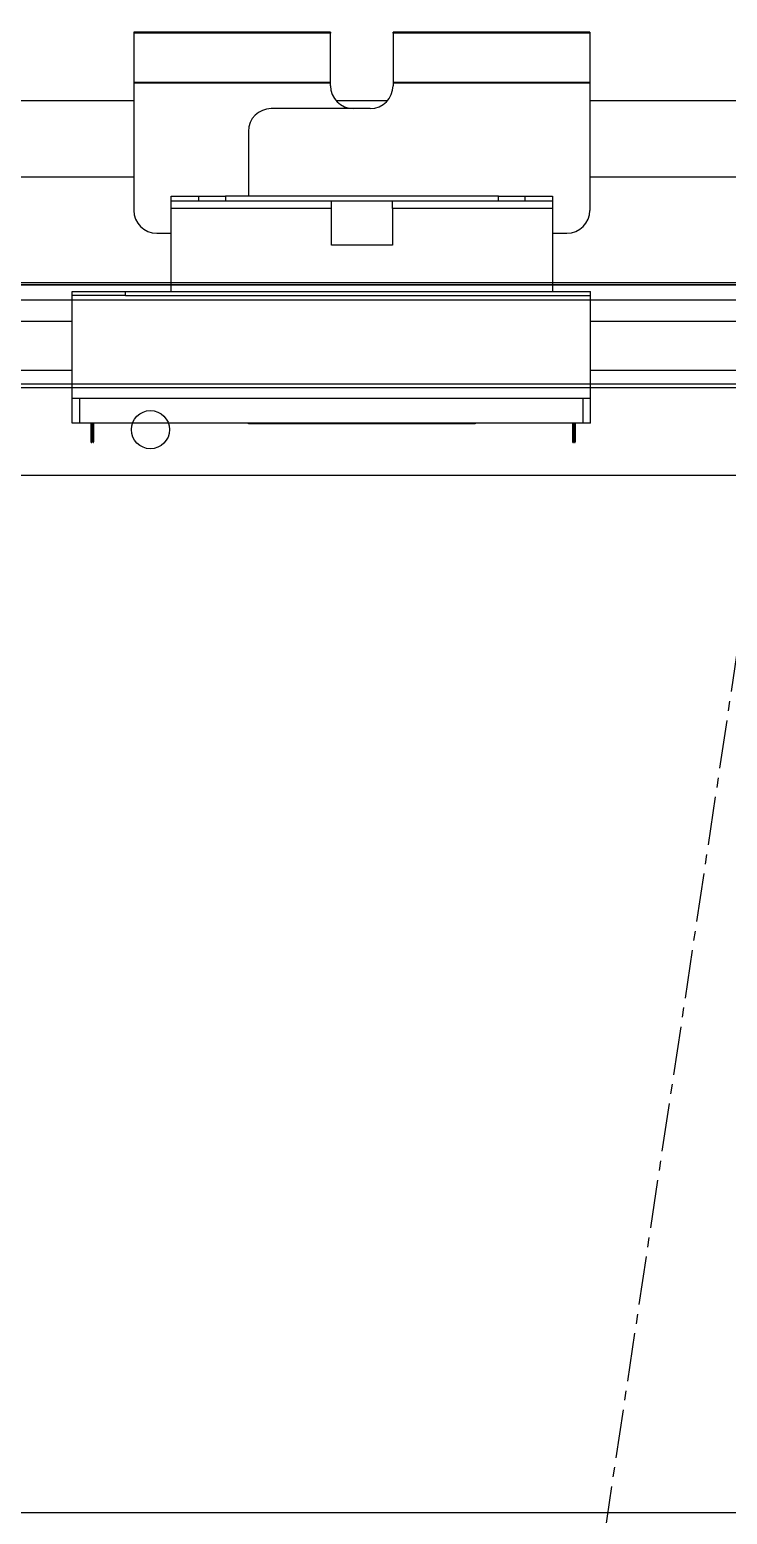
# Model space of a CAD drawing. Extents: x 500 to 100500, y -14500 to 21140.
# Drawn here: x 7980.7 to 8072.1, y -3194 to -2999.3 of the extents above; entities that cross this region are included whole.
import ezdxf

# ---------------------------------------------------------------- set-up
doc = ezdxf.new("R2010")
doc.units = 0
doc.linetypes.add('CENTER', pattern=[10.16, 6.35, -1.27, 1.27, -1.27])
doc.layers.get('0').update_dxf_attribs({"linetype": 'CONTINUOUS'})
doc.layers.add('Center', color=1, linetype='CENTER')

# ---------------------------------------------------------------- blocks, each defined once
blk = doc.blocks.new('LP R')
at = {"color": 2}
blk.add_line((16618.69, -93722.04), (16953.69, -93722.04), dxfattribs=at)
blk = doc.blocks.new('SP R')
at = {"color": 3}
for p, q in [((17121.34, -97458.31), (18255.34, -97458.31)), ((18255.34, -97460.31), (17121.34, -97460.31)), ((17121.34, -97471.31), (18255.34, -97471.31)), ((18255.34, -97471.81), (17121.34, -97471.81)), ((18255.34, -97483.31), (17121.34, -97483.31))]:
    blk.add_line(p, q, dxfattribs=at)
blk.add_circle((18098.34, -97477.31), 2.5, dxfattribs=at)
blk = doc.blocks.new('KJVision F 2')
at = {"color": 3}
blk.add_line((-5912.72, -78093.69, -96.77), (-5712.72, -76763.69, -96.77), dxfattribs=at)
blk = doc.blocks.new('KJprobe Card F')
at = {"color": 6}
for p, q in [((31661.52, -77435.19, 43.99), (31661.52, -77435.29, 43.99)), ((31687.31, -77435.19, 43.99), (31661.52, -77435.19, 43.99)), ((31687.31, -77435.29, 43.99), (31661.52, -77435.29, 43.99)), ((31661.52, -77435.29, 43.99), (31661.52, -77435.3, 43.99)), ((31687.31, -77435.3, 43.99), (31661.52, -77435.3, 43.99)), ((31661.52, -77435.3, 43.99), (31661.52, -77441.76, 43.99)), ((31687.31, -77435.19, 43.99), (31687.31, -77435.29, 43.99)), ((31687.31, -77435.3, 43.99), (31687.31, -77435.29, 43.99)), ((31687.31, -77441.76, 43.99), (31687.31, -77435.3, 43.99)), ((31695.52, -77435.29, 43.99), (31695.52, -77435.19, 43.99)), ((31721.32, -77435.19, 43.99), (31695.52, -77435.19, 43.99)), ((31721.32, -77435.29, 43.99), (31695.52, -77435.29, 43.99)), ((31695.52, -77435.29, 43.99), (31695.52, -77435.3, 43.99)), ((31721.32, -77435.3, 43.99), (31695.52, -77435.3, 43.99)), ((31695.52, -77435.3, 43.99), (31695.52, -77441.76, 43.99)), ((31721.32, -77435.19, 43.99), (31721.32, -77435.29, 43.99)), ((31721.32, -77435.29, 43.99), (31721.32, -77435.3, 43.99)), ((31721.32, -77435.3, 43.99), (31721.32, -77441.76, 43.99)), ((31687.31, -77441.76, 43.99), (31661.52, -77441.76, 43.99)), ((31661.52, -77441.76, 43.99), (31661.52, -77441.86, 43.99)), ((31687.31, -77441.86, 43.99), (31661.52, -77441.86, 43.99)), ((31661.52, -77441.86, 43.99), (31661.52, -77458.54, 43.99)), ((31687.31, -77441.86, 43.99), (31687.31, -77441.76, 43.99)), ((31687.31, -77442.19, 43.99), (31687.31, -77441.86, 43.99)), ((31721.32, -77441.76, 43.99), (31695.52, -77441.76, 43.99)), ((31695.52, -77441.76, 43.99), (31695.52, -77441.86, 43.99)), ((31721.32, -77441.86, 43.99), (31695.52, -77441.86, 43.99)), ((31695.52, -77441.86, 43.99), (31695.52, -77442.19, 43.99)), ((31721.32, -77441.76, 43.99), (31721.32, -77441.86, 43.99)), ((31721.32, -77441.86, 43.99), (31721.32, -77458.54, 43.99)), ((31661.52, -77444.19, 43.99), (31645.55, -77444.19, 43.99)), ((31694.76, -77444.19, 43.99), (31688.07, -77444.19, 43.99)), ((31751.27, -77444.19, 43.99), (31721.32, -77444.19, 43.99)), ((31692.52, -77445.19, 43.99), (31679.54, -77445.19, 43.99)), ((31676.54, -77448.19, 43.99), (31676.54, -77456.69, 43.99)), ((31661.52, -77454.19, 43.99), (31645.55, -77454.19, 43.99)), ((31751.27, -77454.19, 43.99), (31721.32, -77454.19, 43.99)), ((31666.42, -77457.29, 43.99), (31666.42, -77456.69, 43.99)), ((31666.42, -77456.69, 43.99), (31670.02, -77456.69, 43.99)), ((31666.42, -77458.29, 43.99), (31666.42, -77457.29, 43.99)), ((31666.42, -77457.29, 43.99), (31687.42, -77457.29, 43.99)), ((31687.42, -77458.29, 43.99), (31666.42, -77458.29, 43.99)), ((31666.42, -77469.19, 43.99), (31666.42, -77458.29, 43.99)), ((31670.02, -77456.69, 43.99), (31673.52, -77456.69, 43.99)), ((31670.02, -77456.69, 43.99), (31670.02, -77457.29, 43.99)), ((31709.32, -77456.69, 43.99), (31673.52, -77456.69, 43.99)), ((31673.52, -77456.69, 43.99), (31673.52, -77457.29, 43.99)), ((31687.42, -77458.29, 43.99), (31687.42, -77457.29, 43.99)), ((31687.42, -77457.29, 43.99), (31695.42, -77457.29, 43.99)), ((31687.42, -77463.09, 43.99), (31687.42, -77458.29, 43.99)), ((31695.42, -77457.29, 43.99), (31716.42, -77457.29, 43.99)), ((31695.42, -77458.29, 43.99), (31695.42, -77457.29, 43.99)), ((31716.42, -77458.29, 43.99), (31695.42, -77458.29, 43.99)), ((31695.42, -77458.29, 43.99), (31695.42, -77463.09, 43.99)), ((31709.32, -77457.29, 43.99), (31709.32, -77456.69, 43.99)), ((31709.32, -77456.69, 43.99), (31712.82, -77456.69, 43.99)), ((31712.82, -77456.69, 43.99), (31716.42, -77456.69, 43.99)), ((31712.82, -77457.29, 43.99), (31712.82, -77456.69, 43.99)), ((31716.42, -77456.69, 43.99), (31716.42, -77457.29, 43.99)), ((31716.42, -77457.29, 43.99), (31716.42, -77458.29, 43.99)), ((31716.42, -77458.29, 43.99), (31716.42, -77469.19, 43.99)), ((31664.52, -77461.54, 43.99), (31666.42, -77461.54, 43.99)), ((31716.42, -77461.54, 43.99), (31718.32, -77461.54, 43.99)), ((31695.42, -77463.09, 43.99), (31687.42, -77463.09, 43.99)), ((31653.42, -77469.19, 43.99), (31660.42, -77469.19, 43.99)), ((31653.42, -77469.69, 43.99), (31653.42, -77469.19, 43.99)), ((31653.42, -77483.23, 43.99), (31653.42, -77469.69, 43.99)), ((31660.42, -77469.69, 43.99), (31653.42, -77469.69, 43.99)), ((31660.42, -77469.69, 43.99), (31660.42, -77469.19, 43.99)), ((31660.42, -77469.19, 43.99), (31666.42, -77469.19, 43.99)), ((31660.42, -77469.69, 43.99), (31721.42, -77469.69, 43.99)), ((31666.42, -77469.19, 43.99), (31716.42, -77469.19, 43.99)), ((31716.42, -77469.19, 43.99), (31721.42, -77469.19, 43.99)), ((31721.42, -77469.69, 43.99), (31721.42, -77469.19, 43.99)), ((31721.42, -77483.23, 43.99), (31721.42, -77469.69, 43.99)), ((31640.65, -77473.09, 43.99), (31653.42, -77473.09, 43.99)), ((31721.42, -77473.09, 43.99), (31750.17, -77473.09, 43.99)), ((31640.65, -77479.49, 43.99), (31653.42, -77479.49, 43.99)), ((31721.42, -77479.49, 43.99), (31750.17, -77479.49, 43.99)), ((31721.42, -77483.23, 43.99), (31653.42, -77483.23, 43.99)), ((31653.42, -77486.43, 43.99), (31653.42, -77483.23, 43.99)), ((31654.42, -77486.43, 43.99), (31654.42, -77483.23, 43.99)), ((31720.42, -77483.23, 43.99), (31654.42, -77483.23, 43.99)), ((31720.42, -77486.43, 43.99), (31720.42, -77483.23, 43.99)), ((31721.42, -77486.43, 43.99), (31721.42, -77483.23, 43.99)), ((31654.42, -77486.43, 43.99), (31653.42, -77486.43, 43.99)), ((31720.42, -77486.43, 43.99), (31654.42, -77486.43, 43.99)), ((31655.91, -77486.44, 43.99), (31655.91, -77486.43, 43.99)), ((31656.03, -77486.44, 43.99), (31655.91, -77486.44, 43.99)), ((31655.93, -77487.61, 43.99), (31655.93, -77486.44, 43.99)), ((31656.01, -77487.61, 43.99), (31655.93, -77487.61, 43.99)), ((31655.93, -77487.66, 43.99), (31655.93, -77487.61, 43.99)), ((31655.93, -77488.89, 43.99), (31655.93, -77487.66, 43.99)), ((31655.93, -77487.66, 43.99), (31656.01, -77487.66, 43.99)), ((31656.01, -77486.44, 43.99), (31656.01, -77487.61, 43.99)), ((31656.01, -77487.66, 43.99), (31656.01, -77487.61, 43.99)), ((31656.01, -77487.66, 43.99), (31656.01, -77488.89, 43.99)), ((31656.03, -77486.44, 43.99), (31656.03, -77486.43, 43.99)), ((31656.15, -77486.44, 43.99), (31656.15, -77486.43, 43.99)), ((31656.27, -77486.44, 43.99), (31656.15, -77486.44, 43.99)), ((31656.17, -77487.61, 43.99), (31656.17, -77486.44, 43.99)), ((31656.25, -77487.61, 43.99), (31656.17, -77487.61, 43.99)), ((31656.17, -77487.66, 43.99), (31656.17, -77487.61, 43.99)), ((31656.17, -77487.66, 43.99), (31656.25, -77487.66, 43.99)), ((31656.17, -77488.89, 43.99), (31656.17, -77487.66, 43.99)), ((31656.25, -77486.44, 43.99), (31656.25, -77487.61, 43.99)), ((31656.25, -77487.66, 43.99), (31656.25, -77487.61, 43.99)), ((31656.25, -77487.66, 43.99), (31656.25, -77488.89, 43.99)), ((31656.27, -77486.44, 43.99), (31656.27, -77486.43, 43.99)), ((31676.54, -77486.44, 43.99), (31676.54, -77486.43, 43.99)), ((31706.29, -77486.44, 43.99), (31676.54, -77486.44, 43.99)), ((31676.54, -77486.54, 43.99), (31676.54, -77486.44, 43.99)), ((31676.79, -77486.44, 43.99), (31676.54, -77486.44, 43.99)), ((31706.29, -77486.54, 43.99), (31676.54, -77486.54, 43.99)), ((31676.79, -77486.44, 43.99), (31676.79, -77486.43, 43.99)), ((31677.04, -77486.44, 43.99), (31677.04, -77486.43, 43.99)), ((31677.29, -77486.44, 43.99), (31677.04, -77486.44, 43.99)), ((31677.29, -77486.44, 43.99), (31677.29, -77486.43, 43.99)), ((31677.54, -77486.44, 43.99), (31677.54, -77486.43, 43.99)), ((31677.79, -77486.44, 43.99), (31677.54, -77486.44, 43.99)), ((31677.79, -77486.44, 43.99), (31677.79, -77486.43, 43.99)), ((31678.04, -77486.44, 43.99), (31678.04, -77486.43, 43.99)), ((31678.29, -77486.44, 43.99), (31678.04, -77486.44, 43.99)), ((31678.29, -77486.44, 43.99), (31678.29, -77486.43, 43.99)), ((31678.54, -77486.44, 43.99), (31678.54, -77486.43, 43.99)), ((31678.79, -77486.44, 43.99), (31678.54, -77486.44, 43.99)), ((31678.79, -77486.44, 43.99), (31678.79, -77486.43, 43.99)), ((31679.04, -77486.44, 43.99), (31679.04, -77486.43, 43.99)), ((31679.29, -77486.44, 43.99), (31679.04, -77486.44, 43.99)), ((31679.29, -77486.44, 43.99), (31679.29, -77486.43, 43.99)), ((31679.54, -77486.44, 43.99), (31679.54, -77486.43, 43.99)), ((31679.79, -77486.44, 43.99), (31679.54, -77486.44, 43.99)), ((31679.79, -77486.44, 43.99), (31679.79, -77486.43, 43.99)), ((31680.04, -77486.44, 43.99), (31680.04, -77486.43, 43.99)), ((31680.29, -77486.44, 43.99), (31680.04, -77486.44, 43.99)), ((31680.29, -77486.44, 43.99), (31680.29, -77486.43, 43.99)), ((31680.54, -77486.44, 43.99), (31680.54, -77486.43, 43.99)), ((31680.79, -77486.44, 43.99), (31680.54, -77486.44, 43.99)), ((31680.79, -77486.44, 43.99), (31680.79, -77486.43, 43.99)), ((31681.04, -77486.44, 43.99), (31681.04, -77486.43, 43.99)), ((31681.29, -77486.44, 43.99), (31681.04, -77486.44, 43.99)), ((31681.29, -77486.44, 43.99), (31681.29, -77486.43, 43.99)), ((31681.54, -77486.44, 43.99), (31681.54, -77486.43, 43.99)), ((31681.79, -77486.44, 43.99), (31681.54, -77486.44, 43.99)), ((31681.79, -77486.44, 43.99), (31681.79, -77486.43, 43.99)), ((31682.04, -77486.44, 43.99), (31682.04, -77486.43, 43.99)), ((31682.29, -77486.44, 43.99), (31682.04, -77486.44, 43.99)), ((31682.29, -77486.44, 43.99), (31682.29, -77486.43, 43.99)), ((31682.54, -77486.44, 43.99), (31682.54, -77486.43, 43.99)), ((31682.79, -77486.44, 43.99), (31682.54, -77486.44, 43.99)), ((31682.79, -77486.44, 43.99), (31682.79, -77486.43, 43.99)), ((31683.04, -77486.44, 43.99), (31683.04, -77486.43, 43.99)), ((31683.29, -77486.44, 43.99), (31683.04, -77486.44, 43.99)), ((31683.29, -77486.44, 43.99), (31683.29, -77486.43, 43.99)), ((31683.54, -77486.44, 43.99), (31683.54, -77486.43, 43.99)), ((31683.79, -77486.44, 43.99), (31683.54, -77486.44, 43.99)), ((31683.79, -77486.44, 43.99), (31683.79, -77486.43, 43.99)), ((31684.04, -77486.44, 43.99), (31684.04, -77486.43, 43.99)), ((31684.29, -77486.44, 43.99), (31684.04, -77486.44, 43.99)), ((31684.29, -77486.44, 43.99), (31684.29, -77486.43, 43.99)), ((31684.54, -77486.44, 43.99), (31684.54, -77486.43, 43.99)), ((31684.79, -77486.44, 43.99), (31684.54, -77486.44, 43.99)), ((31684.79, -77486.44, 43.99), (31684.79, -77486.43, 43.99)), ((31685.04, -77486.44, 43.99), (31685.04, -77486.43, 43.99)), ((31685.29, -77486.44, 43.99), (31685.04, -77486.44, 43.99)), ((31685.29, -77486.44, 43.99), (31685.29, -77486.43, 43.99)), ((31685.54, -77486.44, 43.99), (31685.54, -77486.43, 43.99)), ((31685.79, -77486.44, 43.99), (31685.54, -77486.44, 43.99)), ((31685.79, -77486.44, 43.99), (31685.79, -77486.43, 43.99)), ((31686.04, -77486.44, 43.99), (31686.04, -77486.43, 43.99)), ((31686.29, -77486.44, 43.99), (31686.04, -77486.44, 43.99)), ((31686.29, -77486.44, 43.99), (31686.29, -77486.43, 43.99)), ((31686.54, -77486.44, 43.99), (31686.54, -77486.43, 43.99)), ((31686.79, -77486.44, 43.99), (31686.54, -77486.44, 43.99)), ((31686.79, -77486.44, 43.99), (31686.79, -77486.43, 43.99)), ((31687.04, -77486.44, 43.99), (31687.04, -77486.43, 43.99)), ((31687.29, -77486.44, 43.99), (31687.04, -77486.44, 43.99)), ((31687.29, -77486.44, 43.99), (31687.29, -77486.43, 43.99)), ((31687.54, -77486.44, 43.99), (31687.54, -77486.43, 43.99)), ((31687.79, -77486.44, 43.99), (31687.54, -77486.44, 43.99)), ((31687.79, -77486.44, 43.99), (31687.79, -77486.43, 43.99)), ((31688.04, -77486.44, 43.99), (31688.04, -77486.43, 43.99)), ((31688.29, -77486.44, 43.99), (31688.04, -77486.44, 43.99)), ((31688.29, -77486.44, 43.99), (31688.29, -77486.43, 43.99)), ((31688.54, -77486.44, 43.99), (31688.54, -77486.43, 43.99)), ((31688.79, -77486.44, 43.99), (31688.54, -77486.44, 43.99)), ((31688.79, -77486.44, 43.99), (31688.79, -77486.43, 43.99)), ((31689.04, -77486.44, 43.99), (31689.04, -77486.43, 43.99)), ((31689.29, -77486.44, 43.99), (31689.04, -77486.44, 43.99)), ((31689.29, -77486.44, 43.99), (31689.29, -77486.43, 43.99)), ((31689.54, -77486.44, 43.99), (31689.54, -77486.43, 43.99)), ((31689.79, -77486.44, 43.99), (31689.54, -77486.44, 43.99)), ((31689.79, -77486.44, 43.99), (31689.79, -77486.43, 43.99)), ((31690.04, -77486.44, 43.99), (31690.04, -77486.43, 43.99)), ((31690.29, -77486.44, 43.99), (31690.04, -77486.44, 43.99)), ((31690.29, -77486.44, 43.99), (31690.29, -77486.43, 43.99)), ((31690.54, -77486.44, 43.99), (31690.54, -77486.43, 43.99)), ((31690.79, -77486.44, 43.99), (31690.54, -77486.44, 43.99)), ((31690.79, -77486.44, 43.99), (31690.79, -77486.43, 43.99)), ((31691.04, -77486.44, 43.99), (31691.04, -77486.43, 43.99)), ((31691.29, -77486.44, 43.99), (31691.04, -77486.44, 43.99)), ((31691.29, -77486.44, 43.99), (31691.29, -77486.43, 43.99)), ((31691.54, -77486.44, 43.99), (31691.54, -77486.43, 43.99)), ((31691.79, -77486.44, 43.99), (31691.54, -77486.44, 43.99)), ((31691.79, -77486.44, 43.99), (31691.79, -77486.43, 43.99)), ((31692.04, -77486.44, 43.99), (31692.04, -77486.43, 43.99)), ((31692.29, -77486.44, 43.99), (31692.04, -77486.44, 43.99)), ((31692.29, -77486.44, 43.99), (31692.29, -77486.43, 43.99)), ((31692.54, -77486.44, 43.99), (31692.54, -77486.43, 43.99)), ((31692.79, -77486.44, 43.99), (31692.54, -77486.44, 43.99)), ((31692.79, -77486.44, 43.99), (31692.79, -77486.43, 43.99)), ((31693.04, -77486.44, 43.99), (31693.04, -77486.43, 43.99)), ((31693.29, -77486.44, 43.99), (31693.04, -77486.44, 43.99)), ((31693.29, -77486.44, 43.99), (31693.29, -77486.43, 43.99)), ((31693.54, -77486.44, 43.99), (31693.54, -77486.43, 43.99)), ((31693.79, -77486.44, 43.99), (31693.54, -77486.44, 43.99)), ((31693.79, -77486.44, 43.99), (31693.79, -77486.43, 43.99)), ((31694.04, -77486.44, 43.99), (31694.04, -77486.43, 43.99)), ((31694.29, -77486.44, 43.99), (31694.04, -77486.44, 43.99)), ((31694.29, -77486.44, 43.99), (31694.29, -77486.43, 43.99)), ((31694.54, -77486.44, 43.99), (31694.54, -77486.43, 43.99)), ((31694.79, -77486.44, 43.99), (31694.54, -77486.44, 43.99)), ((31694.79, -77486.44, 43.99), (31694.79, -77486.43, 43.99)), ((31695.04, -77486.44, 43.99), (31695.04, -77486.43, 43.99)), ((31695.29, -77486.44, 43.99), (31695.04, -77486.44, 43.99)), ((31695.29, -77486.44, 43.99), (31695.29, -77486.43, 43.99)), ((31695.54, -77486.44, 43.99), (31695.54, -77486.43, 43.99)), ((31695.79, -77486.44, 43.99), (31695.54, -77486.44, 43.99)), ((31695.79, -77486.44, 43.99), (31695.79, -77486.43, 43.99)), ((31696.04, -77486.44, 43.99), (31696.04, -77486.43, 43.99)), ((31696.29, -77486.44, 43.99), (31696.04, -77486.44, 43.99)), ((31696.29, -77486.44, 43.99), (31696.29, -77486.43, 43.99)), ((31696.54, -77486.44, 43.99), (31696.54, -77486.43, 43.99)), ((31696.79, -77486.44, 43.99), (31696.54, -77486.44, 43.99)), ((31696.79, -77486.44, 43.99), (31696.79, -77486.43, 43.99)), ((31697.04, -77486.44, 43.99), (31697.04, -77486.43, 43.99)), ((31697.29, -77486.44, 43.99), (31697.04, -77486.44, 43.99)), ((31697.29, -77486.44, 43.99), (31697.29, -77486.43, 43.99)), ((31697.54, -77486.44, 43.99), (31697.54, -77486.43, 43.99)), ((31697.79, -77486.44, 43.99), (31697.54, -77486.44, 43.99)), ((31697.79, -77486.44, 43.99), (31697.79, -77486.43, 43.99)), ((31698.04, -77486.44, 43.99), (31698.04, -77486.43, 43.99)), ((31698.29, -77486.44, 43.99), (31698.04, -77486.44, 43.99)), ((31698.29, -77486.44, 43.99), (31698.29, -77486.43, 43.99)), ((31698.54, -77486.44, 43.99), (31698.54, -77486.43, 43.99)), ((31698.79, -77486.44, 43.99), (31698.54, -77486.44, 43.99)), ((31698.79, -77486.44, 43.99), (31698.79, -77486.43, 43.99)), ((31699.04, -77486.44, 43.99), (31699.04, -77486.43, 43.99)), ((31699.29, -77486.44, 43.99), (31699.04, -77486.44, 43.99)), ((31699.29, -77486.44, 43.99), (31699.29, -77486.43, 43.99)), ((31699.54, -77486.44, 43.99), (31699.54, -77486.43, 43.99)), ((31699.79, -77486.44, 43.99), (31699.54, -77486.44, 43.99)), ((31699.79, -77486.44, 43.99), (31699.79, -77486.43, 43.99)), ((31700.04, -77486.44, 43.99), (31700.04, -77486.43, 43.99)), ((31700.29, -77486.44, 43.99), (31700.04, -77486.44, 43.99)), ((31700.29, -77486.44, 43.99), (31700.29, -77486.43, 43.99)), ((31700.54, -77486.44, 43.99), (31700.54, -77486.43, 43.99)), ((31700.79, -77486.44, 43.99), (31700.54, -77486.44, 43.99)), ((31700.79, -77486.44, 43.99), (31700.79, -77486.43, 43.99)), ((31701.04, -77486.44, 43.99), (31701.04, -77486.43, 43.99)), ((31701.29, -77486.44, 43.99), (31701.04, -77486.44, 43.99)), ((31701.29, -77486.44, 43.99), (31701.29, -77486.43, 43.99)), ((31701.54, -77486.44, 43.99), (31701.54, -77486.43, 43.99)), ((31701.79, -77486.44, 43.99), (31701.54, -77486.44, 43.99)), ((31701.79, -77486.44, 43.99), (31701.79, -77486.43, 43.99)), ((31702.04, -77486.44, 43.99), (31702.04, -77486.43, 43.99)), ((31702.29, -77486.44, 43.99), (31702.04, -77486.44, 43.99)), ((31702.29, -77486.44, 43.99), (31702.29, -77486.43, 43.99)), ((31702.54, -77486.44, 43.99), (31702.54, -77486.43, 43.99)), ((31702.79, -77486.44, 43.99), (31702.54, -77486.44, 43.99)), ((31702.79, -77486.44, 43.99), (31702.79, -77486.43, 43.99)), ((31703.04, -77486.44, 43.99), (31703.04, -77486.43, 43.99)), ((31703.29, -77486.44, 43.99), (31703.04, -77486.44, 43.99)), ((31703.29, -77486.44, 43.99), (31703.29, -77486.43, 43.99)), ((31703.54, -77486.44, 43.99), (31703.54, -77486.43, 43.99)), ((31703.79, -77486.44, 43.99), (31703.54, -77486.44, 43.99)), ((31703.79, -77486.44, 43.99), (31703.79, -77486.43, 43.99)), ((31704.04, -77486.44, 43.99), (31704.04, -77486.43, 43.99)), ((31704.29, -77486.44, 43.99), (31704.04, -77486.44, 43.99)), ((31704.29, -77486.44, 43.99), (31704.29, -77486.43, 43.99)), ((31704.54, -77486.44, 43.99), (31704.54, -77486.43, 43.99)), ((31704.79, -77486.44, 43.99), (31704.54, -77486.44, 43.99)), ((31704.79, -77486.44, 43.99), (31704.79, -77486.43, 43.99)), ((31705.04, -77486.44, 43.99), (31705.04, -77486.43, 43.99)), ((31705.29, -77486.44, 43.99), (31705.04, -77486.44, 43.99)), ((31705.29, -77486.44, 43.99), (31705.29, -77486.43, 43.99)), ((31705.54, -77486.44, 43.99), (31705.54, -77486.43, 43.99)), ((31705.79, -77486.44, 43.99), (31705.54, -77486.44, 43.99)), ((31705.79, -77486.44, 43.99), (31705.79, -77486.43, 43.99)), ((31706.04, -77486.44, 43.99), (31706.04, -77486.43, 43.99)), ((31706.29, -77486.44, 43.99), (31706.04, -77486.44, 43.99)), ((31706.29, -77486.44, 43.99), (31706.29, -77486.43, 43.99)), ((31706.29, -77486.44, 43.99), (31706.29, -77486.54, 43.99)), ((31719.08, -77487.61, 43.99), (31719.08, -77486.43, 43.99)), ((31719.16, -77487.61, 43.99), (31719.08, -77487.61, 43.99)), ((31719.08, -77487.66, 43.99), (31719.08, -77487.61, 43.99)), ((31719.08, -77487.66, 43.99), (31719.16, -77487.66, 43.99)), ((31719.08, -77488.89, 43.99), (31719.08, -77487.66, 43.99)), ((31719.13, -77486.44, 43.99), (31719.13, -77486.43, 43.99)), ((31719.25, -77486.44, 43.99), (31719.13, -77486.44, 43.99)), ((31719.16, -77486.44, 43.99), (31719.16, -77487.61, 43.99)), ((31719.16, -77487.66, 43.99), (31719.16, -77487.61, 43.99)), ((31719.16, -77487.66, 43.99), (31719.16, -77488.89, 43.99)), ((31719.25, -77486.44, 43.99), (31719.25, -77486.43, 43.99)), ((31719.32, -77487.61, 43.99), (31719.32, -77486.43, 43.99)), ((31719.4, -77487.61, 43.99), (31719.32, -77487.61, 43.99)), ((31719.32, -77487.66, 43.99), (31719.32, -77487.61, 43.99)), ((31719.32, -77487.66, 43.99), (31719.4, -77487.66, 43.99)), ((31719.32, -77488.89, 43.99), (31719.32, -77487.66, 43.99)), ((31719.37, -77486.44, 43.99), (31719.37, -77486.43, 43.99)), ((31719.49, -77486.44, 43.99), (31719.37, -77486.44, 43.99)), ((31719.4, -77486.44, 43.99), (31719.4, -77487.61, 43.99)), ((31719.4, -77487.66, 43.99), (31719.4, -77487.61, 43.99)), ((31719.4, -77487.66, 43.99), (31719.4, -77488.89, 43.99)), ((31719.49, -77486.44, 43.99), (31719.49, -77486.43, 43.99)), ((31721.42, -77486.43, 43.99), (31720.42, -77486.43, 43.99)), ((31656.01, -77488.89, 43.99), (31655.93, -77488.89, 43.99)), ((31655.93, -77488.9, 43.99), (31655.93, -77488.89, 43.99)), ((31655.93, -77488.9, 43.99), (31656.01, -77488.9, 43.99)), ((31655.93, -77488.98, 43.99), (31655.93, -77488.9, 43.99)), ((31656.01, -77488.98, 43.99), (31655.93, -77488.98, 43.99)), ((31655.93, -77488.99, 43.99), (31655.93, -77488.98, 43.99)), ((31655.93, -77488.99, 43.99), (31656.01, -77488.99, 43.99)), ((31655.93, -77488.99, 43.99), (31656.01, -77488.99, 43.99)), ((31655.93, -77488.99, 43.99), (31655.93, -77488.99, 43.99)), ((31656.01, -77488.9, 43.99), (31656.01, -77488.89, 43.99)), ((31656.01, -77488.98, 43.99), (31656.01, -77488.9, 43.99)), ((31656.01, -77488.99, 43.99), (31656.01, -77488.98, 43.99)), ((31656.01, -77488.99, 43.99), (31656.01, -77488.99, 43.99)), ((31656.25, -77488.89, 43.99), (31656.17, -77488.89, 43.99)), ((31656.17, -77488.9, 43.99), (31656.17, -77488.89, 43.99)), ((31656.17, -77488.9, 43.99), (31656.25, -77488.9, 43.99)), ((31656.17, -77488.98, 43.99), (31656.17, -77488.9, 43.99)), ((31656.25, -77488.98, 43.99), (31656.17, -77488.98, 43.99)), ((31656.17, -77488.99, 43.99), (31656.17, -77488.98, 43.99)), ((31656.17, -77488.99, 43.99), (31656.25, -77488.99, 43.99)), ((31656.17, -77488.99, 43.99), (31656.25, -77488.99, 43.99)), ((31656.17, -77488.99, 43.99), (31656.17, -77488.99, 43.99)), ((31656.25, -77488.9, 43.99), (31656.25, -77488.89, 43.99)), ((31656.25, -77488.98, 43.99), (31656.25, -77488.9, 43.99)), ((31656.25, -77488.99, 43.99), (31656.25, -77488.98, 43.99)), ((31656.25, -77488.99, 43.99), (31656.25, -77488.99, 43.99)), ((31719.16, -77488.89, 43.99), (31719.08, -77488.89, 43.99)), ((31719.08, -77488.9, 43.99), (31719.08, -77488.89, 43.99)), ((31719.08, -77488.9, 43.99), (31719.16, -77488.9, 43.99)), ((31719.08, -77488.98, 43.99), (31719.08, -77488.9, 43.99)), ((31719.16, -77488.98, 43.99), (31719.08, -77488.98, 43.99)), ((31719.08, -77488.99, 43.99), (31719.08, -77488.98, 43.99)), ((31719.08, -77488.99, 43.99), (31719.16, -77488.99, 43.99)), ((31719.08, -77488.99, 43.99), (31719.16, -77488.99, 43.99)), ((31719.08, -77488.99, 43.99), (31719.08, -77488.99, 43.99)), ((31719.16, -77488.9, 43.99), (31719.16, -77488.89, 43.99)), ((31719.16, -77488.98, 43.99), (31719.16, -77488.9, 43.99)), ((31719.16, -77488.99, 43.99), (31719.16, -77488.98, 43.99)), ((31719.16, -77488.99, 43.99), (31719.16, -77488.99, 43.99)), ((31719.4, -77488.89, 43.99), (31719.32, -77488.89, 43.99)), ((31719.32, -77488.9, 43.99), (31719.32, -77488.89, 43.99)), ((31719.32, -77488.9, 43.99), (31719.4, -77488.9, 43.99)), ((31719.32, -77488.98, 43.99), (31719.32, -77488.9, 43.99)), ((31719.4, -77488.98, 43.99), (31719.32, -77488.98, 43.99)), ((31719.32, -77488.99, 43.99), (31719.32, -77488.98, 43.99)), ((31719.32, -77488.99, 43.99), (31719.4, -77488.99, 43.99)), ((31719.32, -77488.99, 43.99), (31719.4, -77488.99, 43.99)), ((31719.32, -77488.99, 43.99), (31719.32, -77488.99, 43.99)), ((31719.4, -77488.9, 43.99), (31719.4, -77488.89, 43.99)), ((31719.4, -77488.98, 43.99), (31719.4, -77488.9, 43.99)), ((31719.4, -77488.99, 43.99), (31719.4, -77488.98, 43.99)), ((31719.4, -77488.99, 43.99), (31719.4, -77488.99, 43.99))]:
    blk.add_line(p, q, dxfattribs=at)
for centre, start, end in [((31690.31, -77442.19, 43.99), 180, 270), ((31692.52, -77442.19, 43.99), 270, 0), ((31679.54, -77448.19, 43.99), 90, 180), ((31664.52, -77458.54, 43.99), 180, 270), ((31718.32, -77458.54, 43.99), 270, 0)]:
    blk.add_arc(centre, 3, start, end, dxfattribs=at)
blk = doc.blocks.new('glass 1500')
at = {"color": 1, "elevation": -75.82}
blk.add_lwpolyline([(-6068.99, -93219.95), (-4568.99, -93219.95), (-4568.99, -93220.25), (-6068.99, -93220.25)], close=True, dxfattribs=at)

msp = doc.modelspace()

# ---------------------------------------------------------------- block references
msp.add_blockref('KJprobe Card F', (-23667.2, 74435.59, -119.8))
at = {"color": 0}
for name, p in [('SP R', (-10101.84, 94425.6, -75.82)), ('glass 1500', (12905.49, 90187.55)), ('LP R', (-8672.2, 90528.33, -75.82))]:
    msp.add_blockref(name, p, dxfattribs=at)
at = {"layer": 'Center'}
msp.add_blockref('KJVision F 2', (13855.47, 74143.58, 20.95), dxfattribs=at)

doc.saveas('drawing.dxf')
